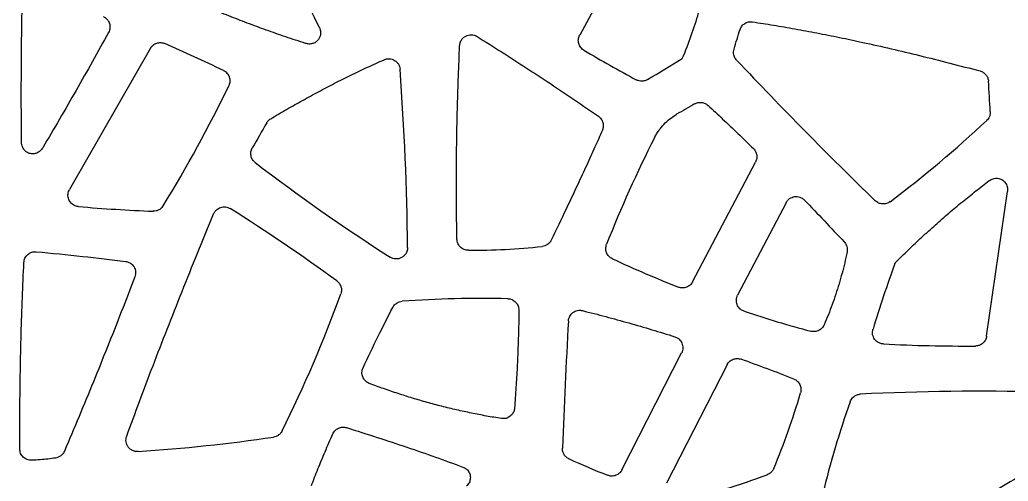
# Model space of a CAD drawing. Header units: millimetres. Extents: x -4 to 83, y 1 to 134.
# Drawn here: x -0.24 to 25.56, y 101.19 to 113.24 of the extents above; entities that cross this region are included whole.
import ezdxf

# ---------------------------------------------------------------- set-up
doc = ezdxf.new("R2010")
doc.units = ezdxf.units.MM

msp = doc.modelspace()

# ---------------------------------------------------------------- linework, layer by layer
at = {"color": 7, "linetype": 'Continuous', "lineweight": 25}
for p, q in [((16.207, 116.206), (14.377, 112.838)), ((3.17, 112.491), (1.057, 108.805)), ((17.325, 106.396), (18.967, 109.523)), ((25, 104.975), (25.542, 108.757)), ((19.765, 108.462), (18.5, 106.051)), ((15.477, 101.488), (17.035, 104.542)), ((18.223, 104.231), (16.646, 101.139))]:
    msp.add_line(p, q, dxfattribs=at)
for centre, radius, start, end in [((-47.341, 86.624), 60.94, 25.67874, 30.17277), ((-36.809, 22.797), 98.469, 64.82764, 65.80374), ((34.601, 146.536), 39.587, 239.4631, 241.7336), ((-3.847, 145.861), 39.602, 300.3192, 301.8553), ((101.742, 190.655), 114.418, 223.30119, 225.88255), ((-60.917, 106.633), 70.802, 0.53523, 4.30121), ((-26.603, 126.871), 35.331, 328.4414, 334.2378), ((-22.179, 108.439), 47.334, 2.9039, 3.8697), ((55.449, 44.597), 76.578, 119.81259, 120.21865), ((164.67, 19.247), 182.884, 150.05143, 150.2885), ((3.236, 133.987), 31.945, 307.0405, 312.9463), ((45.448, 95.389), 32.65, 153.109, 158.4585), ((4.888, 150.305), 42.098, 265.0968, 267.7527), ((-21.086, 66.454), 49.451, 53.9216, 57.8163), ((11.468, 126.125), 18.906, 270.0068, 275.8511), ((29.526, 137.89), 34.04, 245.167, 248.3214), ((55.669, 94.937), 35.154, 160.1223, 163.0993), ((-24.456, 117.934), 34.684, 333.589, 340.0128), ((11.849, 75.772), 30.19, 88.7701, 94.0052), ((28.649, 135.532), 31.523, 251.5429, 254.844), ((190.455, 95.478), 176.651, 176.78903, 177.86667), ((24.525, 150.304), 45.585, 267.2065, 270.2284), ((1.118, 55.841), 51.584, 68.5706, 70.2029), ((2.526, 108.627), 18.347, 337.2201, 343.7674), ((24.752, 43.616), 59.924, 88.39996, 92.91716), ((43.181, 95.5), 23.089, 160.3462, 166.6092), ((-0.099, 146.28), 44.412, 273.8067, 278.3948), ((25.126, 126.361), 26.948, 245.8525, 248.1623), ((11.452, 122.511), 22.55, 284.4975, 290.2885)]:
    msp.add_arc(centre, radius, start, end, dxfattribs=at)
for points, knots in [([(7.221, 112.619), (7.048, 112.675), (6.704, 112.788), (6.197, 112.965), (5.701, 113.147), (5.217, 113.335), (4.746, 113.529), (4.286, 113.727), (3.986, 113.865), (3.837, 113.934)], [0, 0, 0, 0, 0.150622, 0.298582, 0.443921, 0.586684, 0.726918, 0.864672, 1, 1, 1, 1]), ([(-0.194, 110.05), (-0.197, 110.361), (-0.202, 110.981), (-0.2, 111.913), (-0.193, 112.844), (-0.182, 113.464), (-0.176, 113.775)], [0, 0, 0, 0, 0.250007, 0.5, 0.749993, 1, 1, 1, 1]), ([(1.942, 113.319), (1.957, 113.311), (1.986, 113.296), (2.023, 113.265), (2.055, 113.229), (2.081, 113.187), (2.108, 113.12), (2.124, 113.019), (2.092, 112.944), (2.077, 112.906)], [0, 0, 0, 0, 0.102385, 0.201039, 0.298771, 0.398469, 0.502858, 0.751715, 1, 1, 1, 1]), ([(7.581, 113.031), (7.588, 113.013), (7.604, 112.976), (7.613, 112.916), (7.611, 112.848), (7.59, 112.773), (7.544, 112.702), (7.479, 112.645), (7.399, 112.611), (7.31, 112.597), (7.251, 112.612), (7.221, 112.619)], [0, 0, 0, 0, 0.086836, 0.17195, 0.258647, 0.378217, 0.499903, 0.618987, 0.741711, 0.869341, 1, 1, 1, 1]), ([(18.563, 112.981), (18.57, 112.997), (18.582, 113.03), (18.611, 113.073), (18.647, 113.111), (18.703, 113.152), (18.785, 113.188), (18.855, 113.184), (18.89, 113.182)], [0, 0, 0, 0, 0.126478, 0.249444, 0.372899, 0.500795, 0.75009, 1, 1, 1, 1]), ([(18.89, 113.182), (19.072, 113.154), (19.441, 113.097), (20.001, 113), (20.576, 112.893), (21.166, 112.775), (22.059, 112.585), (23.284, 112.302), (24.3, 112.038), (24.827, 111.901)], [0, 0, 0, 0, 0.090782, 0.184283, 0.280521, 0.379515, 0.481279, 0.731474, 1, 1, 1, 1]), ([(2.077, 112.906), (1.937, 112.654), (1.657, 112.148), (1.23, 111.394), (0.799, 110.642), (0.506, 110.144), (0.36, 109.895)], [0, 0, 0, 0, 0.250007, 0.5, 0.749993, 1, 1, 1, 1]), ([(11.242, 112.559), (11.243, 112.576), (11.246, 112.611), (11.262, 112.661), (11.29, 112.715), (11.335, 112.769), (11.399, 112.815), (11.473, 112.842), (11.55, 112.847), (11.627, 112.835), (11.673, 112.811), (11.696, 112.799)], [0, 0, 0, 0, 0.085332, 0.168147, 0.251033, 0.377626, 0.504547, 0.625688, 0.753069, 0.874443, 1, 1, 1, 1]), ([(11.696, 112.799), (11.91, 112.665), (12.339, 112.397), (12.977, 111.986), (13.611, 111.57), (14.241, 111.147), (14.658, 110.86), (14.866, 110.716)], [0, 0, 0, 0, 0.200021, 0.400011, 0.599989, 0.799979, 1, 1, 1, 1]), ([(14.487, 112.44), (14.471, 112.45), (14.439, 112.471), (14.401, 112.513), (14.371, 112.562), (14.344, 112.633), (14.332, 112.732), (14.362, 112.803), (14.377, 112.838)], [0, 0, 0, 0, 0.126765, 0.249293, 0.372429, 0.50095, 0.750349, 1, 1, 1, 1]), ([(18.405, 112.472), (18.431, 112.559), (18.482, 112.729), (18.537, 112.898), (18.563, 112.981)], [0, 0, 0, 0, 0.512846, 1, 1, 1, 1]), ([(3.17, 112.491), (3.18, 112.507), (3.199, 112.537), (3.239, 112.576), (3.285, 112.606), (3.352, 112.634), (3.445, 112.65), (3.515, 112.627), (3.55, 112.615)], [0, 0, 0, 0, 0.126531, 0.249259, 0.37262, 0.500984, 0.750353, 1, 1, 1, 1]), ([(11.172, 107.51), (11.168, 107.726), (11.159, 108.167), (11.156, 108.84), (11.158, 109.538), (11.168, 110.259), (11.186, 111.004), (11.21, 111.774), (11.231, 112.294), (11.242, 112.559)], [0, 0, 0, 0, 0.128595, 0.261921, 0.399993, 0.542825, 0.690429, 0.842818, 1, 1, 1, 1]), ([(18.473, 112.183), (18.462, 112.196), (18.44, 112.222), (18.415, 112.268), (18.397, 112.326), (18.388, 112.396), (18.399, 112.446), (18.405, 112.472)], [0, 0, 0, 0, 0.166603, 0.33174, 0.500568, 0.749843, 1, 1, 1, 1]), ([(6.31, 110.654), (6.447, 110.735), (6.72, 110.897), (7.135, 111.131), (7.554, 111.359), (7.977, 111.579), (8.403, 111.791), (8.833, 111.997), (9.123, 112.127), (9.268, 112.193)], [0, 0, 0, 0, 0.142965, 0.285822, 0.428615, 0.571385, 0.714178, 0.857035, 1, 1, 1, 1]), ([(9.268, 112.193), (9.283, 112.199), (9.312, 112.211), (9.36, 112.219), (9.415, 112.22), (9.479, 112.209), (9.544, 112.18), (9.601, 112.135), (9.645, 112.079), (9.676, 112.014), (9.683, 111.967), (9.686, 111.943)], [0, 0, 0, 0, 0.084884, 0.16771, 0.250655, 0.376645, 0.503561, 0.624781, 0.751732, 0.874098, 1, 1, 1, 1]), ([(5.074, 111.914), (5.092, 111.905), (5.127, 111.886), (5.17, 111.847), (5.205, 111.799), (5.237, 111.728), (5.257, 111.627), (5.23, 111.553), (5.216, 111.515)], [0, 0, 0, 0, 0.126959, 0.249376, 0.372406, 0.501129, 0.750375, 1, 1, 1, 1]), ([(24.827, 111.901), (24.842, 111.896), (24.871, 111.887), (24.912, 111.865), (24.949, 111.837), (24.991, 111.792), (25.034, 111.725), (25.043, 111.664), (25.048, 111.633)], [0, 0, 0, 0, 0.125914, 0.249269, 0.373187, 0.500747, 0.750055, 1, 1, 1, 1]), ([(16.145, 111.675), (16.13, 111.667), (16.1, 111.651), (16.051, 111.638), (15.992, 111.632), (15.924, 111.638), (15.877, 111.659), (15.854, 111.67)], [0, 0, 0, 0, 0.166695, 0.331832, 0.500331, 0.749783, 1, 1, 1, 1]), ([(17.377, 111.041), (17.391, 111.048), (17.418, 111.062), (17.464, 111.075), (17.51, 111.081), (17.573, 111.079), (17.651, 111.06), (17.701, 111.021), (17.726, 111.002)], [0, 0, 0, 0, 0.125945, 0.249243, 0.373115, 0.500738, 0.750072, 1, 1, 1, 1]), ([(17.726, 111.002), (17.854, 110.883), (18.115, 110.642), (18.51, 110.266), (18.776, 110.006), (18.912, 109.874)], [0, 0, 0, 0, 0.319065, 0.652385, 1, 1, 1, 1]), ([(14.866, 110.716), (14.88, 110.706), (14.907, 110.685), (14.939, 110.646), (14.965, 110.601), (14.988, 110.537), (15, 110.45), (14.979, 110.385), (14.968, 110.353)], [0, 0, 0, 0, 0.126629, 0.250072, 0.374232, 0.502951, 0.751685, 1, 1, 1, 1]), ([(16.328, 110.156), (16.345, 110.187), (16.378, 110.25), (16.437, 110.339), (16.502, 110.424), (16.596, 110.531), (16.726, 110.654), (16.847, 110.731), (16.907, 110.769)], [0, 0, 0, 0, 0.124715, 0.249216, 0.374146, 0.500144, 0.749516, 1, 1, 1, 1]), ([(25.095, 110.837), (25.095, 110.822), (25.095, 110.794), (25.088, 110.751), (25.072, 110.703), (25.045, 110.651), (25.015, 110.62), (25, 110.604)], [0, 0, 0, 0, 0.166351, 0.331911, 0.500221, 0.749803, 1, 1, 1, 1]), ([(6.205, 110.547), (6.214, 110.562), (6.232, 110.59), (6.268, 110.626), (6.296, 110.645), (6.31, 110.654)], [0, 0, 0, 0, 0.334858, 0.66493, 1, 1, 1, 1]), ([(14.968, 110.353), (14.904, 110.207), (14.77, 109.904), (14.555, 109.432), (14.304, 108.892), (13.994, 108.239), (13.763, 107.755), (13.633, 107.485)], [0, 0, 0, 0, 0.150827, 0.314715, 0.491676, 0.715599, 1, 1, 1, 1]), ([(0.36, 109.895), (0.35, 109.88), (0.331, 109.85), (0.294, 109.812), (0.252, 109.78), (0.192, 109.749), (0.11, 109.728), (0.012, 109.743), (-0.076, 109.785), (-0.135, 109.849), (-0.171, 109.915), (-0.191, 109.98), (-0.194, 110.024), (-0.195, 110.047)], [0, 0, 0, 0, 0.067524, 0.133144, 0.198536, 0.26539, 0.386161, 0.511797, 0.630449, 0.74877, 0.831967, 0.914582, 1, 1, 1, 1]), ([(5.906, 109.507), (5.892, 109.519), (5.865, 109.542), (5.833, 109.585), (5.809, 109.633), (5.79, 109.702), (5.785, 109.793), (5.814, 109.858), (5.829, 109.891)], [0, 0, 0, 0, 0.126775, 0.250145, 0.374399, 0.50374, 0.752258, 1, 1, 1, 1]), ([(18.912, 109.874), (18.923, 109.862), (18.944, 109.839), (18.969, 109.799), (18.987, 109.755), (19.002, 109.693), (19.004, 109.611), (18.979, 109.553), (18.967, 109.523)], [0, 0, 0, 0, 0.12592, 0.249114, 0.372883, 0.500482, 0.750045, 1, 1, 1, 1]), ([(22.609, 106.89), (22.726, 107.005), (22.957, 107.233), (23.309, 107.564), (23.66, 107.883), (24.011, 108.19), (24.363, 108.484), (24.713, 108.767), (24.95, 108.948), (25.068, 109.037)], [0, 0, 0, 0, 0.150365, 0.29814, 0.443375, 0.586122, 0.726436, 0.864375, 1, 1, 1, 1]), ([(25.068, 109.037), (25.084, 109.048), (25.116, 109.07), (25.171, 109.09), (25.228, 109.102), (25.266, 109.1), (25.285, 109.099)], [0, 0, 0, 0, 0.252157, 0.503377, 0.751808, 1, 1, 1, 1]), ([(25.285, 109.099), (25.305, 109.096), (25.344, 109.09), (25.398, 109.065), (25.446, 109.03), (25.499, 108.971), (25.547, 108.878), (25.543, 108.798), (25.542, 108.757)], [0, 0, 0, 0, 0.126372, 0.247967, 0.370446, 0.499357, 0.747758, 1, 1, 1, 1]), ([(1.171, 108.396), (1.153, 108.407), (1.119, 108.427), (1.078, 108.47), (1.046, 108.521), (1.019, 108.595), (1.008, 108.697), (1.041, 108.769), (1.057, 108.805)], [0, 0, 0, 0, 0.128086, 0.251376, 0.375377, 0.50551, 0.752177, 1, 1, 1, 1]), ([(1.29, 108.36), (1.269, 108.363), (1.227, 108.369), (1.189, 108.387), (1.171, 108.396)], [0, 0, 0, 0, 0.501254, 1, 1, 1, 1]), ([(3.502, 108.38), (3.493, 108.366), (3.473, 108.337), (3.434, 108.301), (3.383, 108.268), (3.316, 108.241), (3.263, 108.24), (3.237, 108.239)], [0, 0, 0, 0, 0.166754, 0.331778, 0.500357, 0.749811, 1, 1, 1, 1]), ([(19.765, 108.462), (19.773, 108.476), (19.789, 108.503), (19.82, 108.539), (19.862, 108.574), (19.918, 108.604), (19.986, 108.623), (20.058, 108.624), (20.126, 108.609), (20.191, 108.578), (20.225, 108.547), (20.243, 108.531)], [0, 0, 0, 0, 0.084546, 0.167088, 0.249729, 0.375907, 0.503096, 0.624564, 0.751696, 0.874091, 1, 1, 1, 1]), ([(20.243, 108.531), (20.417, 108.35), (20.765, 107.988), (21.109, 107.621), (21.282, 107.437)], [0, 0, 0, 0, 0.498157, 1, 1, 1, 1]), ([(22.479, 108.489), (22.464, 108.479), (22.435, 108.459), (22.386, 108.439), (22.335, 108.429), (22.264, 108.427), (22.175, 108.446), (22.12, 108.49), (22.092, 108.512)], [0, 0, 0, 0, 0.126426, 0.249336, 0.372829, 0.500945, 0.750278, 1, 1, 1, 1]), ([(2.55, 102.365), (2.661, 102.668), (2.887, 103.283), (3.24, 104.215), (3.61, 105.17), (3.997, 106.149), (4.4, 107.152), (4.678, 107.827), (4.819, 108.168)], [0, 0, 0, 0, 0.155376, 0.315257, 0.479651, 0.648567, 0.822014, 1, 1, 1, 1]), ([(4.819, 108.168), (4.825, 108.182), (4.837, 108.208), (4.862, 108.243), (4.896, 108.28), (4.943, 108.314), (5.003, 108.341), (5.067, 108.354), (5.132, 108.353), (5.196, 108.338), (5.234, 108.317), (5.253, 108.307)], [0, 0, 0, 0, 0.083547, 0.165444, 0.247419, 0.373319, 0.500618, 0.622896, 0.75033, 0.873575, 1, 1, 1, 1]), ([(11.47, 107.219), (11.45, 107.22), (11.412, 107.222), (11.357, 107.239), (11.306, 107.266), (11.247, 107.315), (11.186, 107.395), (11.177, 107.472), (11.172, 107.51)], [0, 0, 0, 0, 0.126832, 0.249574, 0.373219, 0.502657, 0.751758, 1, 1, 1, 1]), ([(13.633, 107.485), (13.625, 107.47), (13.609, 107.44), (13.576, 107.402), (13.53, 107.364), (13.47, 107.331), (13.42, 107.322), (13.395, 107.317)], [0, 0, 0, 0, 0.166625, 0.331829, 0.500531, 0.74982, 1, 1, 1, 1]), ([(15.23, 106.997), (15.213, 107.006), (15.18, 107.024), (15.138, 107.061), (15.103, 107.105), (15.07, 107.172), (15.047, 107.268), (15.068, 107.34), (15.078, 107.377)], [0, 0, 0, 0, 0.126755, 0.249386, 0.37259, 0.501001, 0.750243, 1, 1, 1, 1]), ([(21.282, 107.437), (21.292, 107.425), (21.313, 107.401), (21.336, 107.359), (21.355, 107.307), (21.366, 107.244), (21.36, 107.197), (21.356, 107.173)], [0, 0, 0, 0, 0.166263, 0.331709, 0.500639, 0.749876, 1, 1, 1, 1]), ([(-0.134, 106.899), (-0.132, 106.919), (-0.128, 106.959), (-0.107, 107.015), (-0.075, 107.066), (-0.02, 107.124), (0.069, 107.18), (0.15, 107.181), (0.19, 107.181)], [0, 0, 0, 0, 0.127094, 0.249406, 0.372317, 0.501134, 0.750361, 1, 1, 1, 1]), ([(0.19, 107.181), (0.593, 107.143), (1.371, 107.068), (2.148, 106.973), (2.523, 106.927)], [0, 0, 0, 0, 0.516632, 1, 1, 1, 1]), ([(9.882, 107.294), (9.882, 107.276), (9.88, 107.24), (9.866, 107.187), (9.839, 107.13), (9.795, 107.073), (9.73, 107.025), (9.654, 106.996), (9.574, 106.99), (9.494, 107.002), (9.447, 107.028), (9.424, 107.041)], [0, 0, 0, 0, 0.085755, 0.168796, 0.25191, 0.378423, 0.504952, 0.625399, 0.752593, 0.874136, 1, 1, 1, 1]), ([(21.356, 107.173), (21.336, 107.08), (21.296, 106.894), (21.226, 106.618), (21.149, 106.344), (21.063, 106.073), (20.97, 105.804), (20.869, 105.538), (20.795, 105.362), (20.758, 105.275)], [0, 0, 0, 0, 0.143158, 0.286016, 0.428692, 0.571308, 0.713984, 0.856842, 1, 1, 1, 1]), ([(-0.241, 102.035), (-0.241, 102.379), (-0.24, 103.056), (-0.227, 104.058), (-0.206, 105.031), (-0.176, 105.975), (-0.148, 106.594), (-0.134, 106.899)], [0, 0, 0, 0, 0.211797, 0.417677, 0.617657, 0.811757, 1, 1, 1, 1]), ([(2.523, 106.927), (2.538, 106.925), (2.568, 106.92), (2.61, 106.904), (2.656, 106.879), (2.703, 106.84), (2.744, 106.787), (2.772, 106.724), (2.785, 106.659), (2.784, 106.591), (2.77, 106.548), (2.764, 106.527)], [0, 0, 0, 0, 0.084526, 0.167144, 0.249766, 0.375793, 0.503332, 0.625485, 0.752529, 0.874532, 1, 1, 1, 1]), ([(2.763, 106.527), (2.646, 106.221), (2.411, 105.61), (2.049, 104.697), (1.681, 103.786), (1.307, 102.878), (1.051, 102.275), (0.924, 101.973)], [0, 0, 0, 0, 0.200011, 0.400006, 0.599994, 0.799989, 1, 1, 1, 1]), ([(8.035, 106.421), (8.048, 106.411), (8.072, 106.391), (8.103, 106.354), (8.128, 106.313), (8.151, 106.253), (8.164, 106.172), (8.148, 106.11), (8.139, 106.079)], [0, 0, 0, 0, 0.126024, 0.249255, 0.373054, 0.500735, 0.75008, 1, 1, 1, 1]), ([(17.325, 106.396), (17.316, 106.38), (17.298, 106.349), (17.26, 106.31), (17.216, 106.278), (17.15, 106.247), (17.057, 106.227), (16.987, 106.247), (16.952, 106.258)], [0, 0, 0, 0, 0.126527, 0.249292, 0.372688, 0.501045, 0.750335, 1, 1, 1, 1]), ([(9.498, 105.729), (9.506, 105.744), (9.523, 105.773), (9.558, 105.81), (9.604, 105.846), (9.665, 105.878), (9.715, 105.885), (9.74, 105.888)], [0, 0, 0, 0, 0.166632, 0.331781, 0.500313, 0.74983, 1, 1, 1, 1]), ([(12.497, 105.955), (12.517, 105.954), (12.555, 105.951), (12.61, 105.933), (12.661, 105.904), (12.719, 105.854), (12.778, 105.772), (12.785, 105.694), (12.789, 105.655)], [0, 0, 0, 0, 0.126918, 0.249394, 0.37243, 0.500965, 0.750181, 1, 1, 1, 1]), ([(18.669, 105.63), (18.655, 105.635), (18.629, 105.646), (18.592, 105.667), (18.553, 105.699), (18.515, 105.743), (18.474, 105.819), (18.46, 105.907), (18.473, 105.992), (18.49, 106.031), (18.5, 106.051)], [0, 0, 0, 0, 0.083645, 0.165617, 0.247627, 0.373742, 0.501392, 0.749716, 0.87335, 1, 1, 1, 1]), ([(8.72, 104.149), (8.85, 104.424), (9.1, 104.956), (9.368, 105.478), (9.498, 105.729)], [0, 0, 0, 0, 0.518788, 1, 1, 1, 1]), ([(12.789, 105.655), (12.787, 105.495), (12.782, 105.169), (12.766, 104.674), (12.744, 104.163), (12.714, 103.636), (12.689, 103.279), (12.676, 103.099)], [0, 0, 0, 0, 0.187539, 0.381273, 0.581239, 0.787471, 1, 1, 1, 1]), ([(14.081, 105.373), (14.082, 105.387), (14.085, 105.416), (14.097, 105.458), (14.117, 105.504), (14.151, 105.553), (14.199, 105.598), (14.256, 105.631), (14.319, 105.651), (14.385, 105.657), (14.428, 105.649), (14.45, 105.645)], [0, 0, 0, 0, 0.083537, 0.165368, 0.24726, 0.373181, 0.500519, 0.622753, 0.750156, 0.873359, 1, 1, 1, 1]), ([(14.45, 105.645), (14.652, 105.593), (15.057, 105.49), (15.66, 105.323), (16.261, 105.148), (16.66, 105.024), (16.859, 104.962)], [0, 0, 0, 0, 0.249952, 0.499896, 0.749893, 1, 1, 1, 1]), ([(20.758, 105.275), (20.75, 105.259), (20.735, 105.227), (20.701, 105.186), (20.661, 105.151), (20.599, 105.115), (20.512, 105.087), (20.442, 105.099), (20.407, 105.105)], [0, 0, 0, 0, 0.126724, 0.250002, 0.37406, 0.503047, 0.751873, 1, 1, 1, 1]), ([(22.304, 104.773), (22.288, 104.775), (22.259, 104.777), (22.215, 104.79), (22.167, 104.811), (22.117, 104.847), (22.072, 104.897), (22.039, 104.958), (22.021, 105.023), (22.017, 105.091), (22.028, 105.135), (22.033, 105.157)], [0, 0, 0, 0, 0.084008, 0.166247, 0.248642, 0.375095, 0.50266, 0.624338, 0.751632, 0.87428, 1, 1, 1, 1]), ([(16.859, 104.962), (16.873, 104.957), (16.9, 104.947), (16.937, 104.926), (16.976, 104.895), (17.015, 104.851), (17.047, 104.794), (17.065, 104.732), (17.069, 104.667), (17.061, 104.602), (17.043, 104.562), (17.035, 104.542)], [0, 0, 0, 0, 0.083626, 0.165519, 0.247399, 0.373331, 0.50075, 0.622826, 0.750175, 0.873588, 1, 1, 1, 1]), ([(25, 104.975), (24.997, 104.957), (24.99, 104.923), (24.969, 104.874), (24.939, 104.83), (24.889, 104.779), (24.813, 104.73), (24.742, 104.723), (24.707, 104.719)], [0, 0, 0, 0, 0.126764, 0.250177, 0.374464, 0.503761, 0.7522, 1, 1, 1, 1]), ([(18.223, 104.231), (18.232, 104.247), (18.25, 104.278), (18.287, 104.318), (18.33, 104.35), (18.395, 104.382), (18.485, 104.403), (18.554, 104.385), (18.589, 104.376)], [0, 0, 0, 0, 0.126827, 0.250188, 0.374434, 0.503825, 0.752292, 1, 1, 1, 1]), ([(8.884, 103.745), (8.869, 103.751), (8.839, 103.764), (8.799, 103.792), (8.764, 103.826), (8.736, 103.866), (8.703, 103.932), (8.68, 104.032), (8.707, 104.11), (8.72, 104.149)], [0, 0, 0, 0, 0.102408, 0.201052, 0.298781, 0.398526, 0.503047, 0.751906, 1, 1, 1, 1]), ([(12.333, 102.827), (12.202, 102.848), (11.94, 102.891), (11.55, 102.968), (11.162, 103.052), (10.776, 103.145), (10.393, 103.247), (10.012, 103.358), (9.634, 103.478), (9.257, 103.606), (9.008, 103.698), (8.884, 103.745)], [0, 0, 0, 0, 0.111366, 0.222532, 0.333557, 0.444498, 0.555415, 0.666365, 0.777407, 0.888599, 1, 1, 1, 1]), ([(19.964, 103.859), (19.981, 103.852), (20.015, 103.837), (20.059, 103.803), (20.095, 103.762), (20.133, 103.699), (20.162, 103.608), (20.149, 103.535), (20.142, 103.499)], [0, 0, 0, 0, 0.126667, 0.249422, 0.372752, 0.501083, 0.750193, 1, 1, 1, 1]), ([(21.437, 103.265), (21.445, 103.283), (21.46, 103.319), (21.495, 103.366), (21.546, 103.411), (21.615, 103.451), (21.673, 103.459), (21.702, 103.462)], [0, 0, 0, 0, 0.166999, 0.331599, 0.500363, 0.749875, 1, 1, 1, 1]), ([(12.676, 103.099), (12.674, 103.082), (12.67, 103.049), (12.655, 103.003), (12.632, 102.96), (12.601, 102.921), (12.546, 102.871), (12.456, 102.82), (12.374, 102.824), (12.333, 102.827)], [0, 0, 0, 0, 0.102386, 0.20097, 0.298639, 0.39836, 0.502927, 0.751756, 1, 1, 1, 1]), ([(6.608, 102.506), (6.601, 102.492), (6.585, 102.465), (6.554, 102.428), (6.511, 102.392), (6.455, 102.359), (6.408, 102.349), (6.385, 102.344)], [0, 0, 0, 0, 0.166493, 0.331807, 0.500297, 0.749876, 1, 1, 1, 1]), ([(7.929, 102.424), (7.937, 102.441), (7.953, 102.473), (7.988, 102.515), (8.03, 102.55), (8.093, 102.585), (8.183, 102.611), (8.254, 102.596), (8.289, 102.589)], [0, 0, 0, 0, 0.126899, 0.250231, 0.374426, 0.503828, 0.752285, 1, 1, 1, 1]), ([(8.289, 102.589), (8.557, 102.505), (9.084, 102.34), (9.857, 102.084), (10.603, 101.827), (11.088, 101.649), (11.327, 101.562)], [0, 0, 0, 0, 0.262433, 0.516546, 0.762385, 1, 1, 1, 1]), ([(2.85, 101.966), (2.833, 101.966), (2.8, 101.965), (2.751, 101.974), (2.697, 101.994), (2.639, 102.029), (2.588, 102.083), (2.551, 102.148), (2.532, 102.219), (2.529, 102.294), (2.543, 102.341), (2.55, 102.365)], [0, 0, 0, 0, 0.084894, 0.16755, 0.250302, 0.376565, 0.503435, 0.624635, 0.751921, 0.874085, 1, 1, 1, 1]), ([(7.372, 101.077), (7.429, 101.222), (7.544, 101.518), (7.73, 101.967), (7.862, 102.27), (7.929, 102.424)], [0, 0, 0, 0, 0.320717, 0.654023, 1, 1, 1, 1]), ([(0.071, 101.738), (0.05, 101.738), (0.01, 101.739), (-0.048, 101.754), (-0.102, 101.782), (-0.165, 101.832), (-0.229, 101.915), (-0.237, 101.995), (-0.241, 102.035)], [0, 0, 0, 0, 0.127162, 0.249707, 0.373099, 0.502693, 0.751674, 1, 1, 1, 1]), ([(0.924, 101.973), (0.916, 101.958), (0.902, 101.928), (0.87, 101.888), (0.826, 101.848), (0.767, 101.812), (0.717, 101.802), (0.692, 101.796)], [0, 0, 0, 0, 0.165651, 0.329041, 0.494994, 0.750348, 1, 1, 1, 1]), ([(14.102, 101.771), (14.088, 101.777), (14.062, 101.791), (14.027, 101.817), (13.996, 101.849), (13.961, 101.896), (13.93, 101.965), (13.927, 102.024), (13.926, 102.054)], [0, 0, 0, 0, 0.125711, 0.249137, 0.373103, 0.5004, 0.750084, 1, 1, 1, 1]), ([(0.692, 101.796), (0.626, 101.788), (0.492, 101.769), (0.285, 101.75), (0.143, 101.742), (0.071, 101.738)], [0, 0, 0, 0, 0.317861, 0.651075, 1, 1, 1, 1]), ([(11.327, 101.562), (11.341, 101.556), (11.37, 101.543), (11.41, 101.517), (11.432, 101.495), (11.443, 101.484)], [0, 0, 0, 0, 0.335604, 0.666213, 1, 1, 1, 1]), ([(11.443, 101.484), (11.456, 101.469), (11.482, 101.438), (11.507, 101.384), (11.521, 101.326), (11.523, 101.247), (11.501, 101.147), (11.448, 101.089), (11.421, 101.06)], [0, 0, 0, 0, 0.127946, 0.251048, 0.374825, 0.504707, 0.751676, 1, 1, 1, 1]), ([(15.477, 101.488), (15.468, 101.472), (15.45, 101.44), (15.412, 101.4), (15.368, 101.367), (15.301, 101.336), (15.208, 101.315), (15.137, 101.336), (15.102, 101.346)], [0, 0, 0, 0, 0.126609, 0.249354, 0.372723, 0.501138, 0.750286, 1, 1, 1, 1]), ([(19.442, 101.524), (19.436, 101.511), (19.425, 101.487), (19.401, 101.454), (19.37, 101.419), (19.327, 101.384), (19.29, 101.368), (19.271, 101.36)], [0, 0, 0, 0, 0.166277, 0.331966, 0.500178, 0.749801, 1, 1, 1, 1]), ([(26.336, 101.591), (26.097, 101.452), (25.623, 101.175), (24.912, 100.774), (24.212, 100.387), (23.521, 100.017), (22.84, 99.663), (22.387, 99.436), (22.163, 99.324)], [0, 0, 0, 0, 0.175105, 0.346804, 0.515121, 0.680076, 0.841694, 1, 1, 1, 1])]:
    msp.add_open_spline(points, degree=3, knots=knots, dxfattribs=at)
for points in [[(17.054, 112.223), (17.227, 112.63), (17.369, 113.028), (17.478, 113.414)], [(5.906, 109.507), (7.021, 108.652), (8.195, 107.831), (9.424, 107.041)]]:
    msp.add_open_spline(points, degree=3, dxfattribs=at)

doc.saveas('drawing.dxf')
